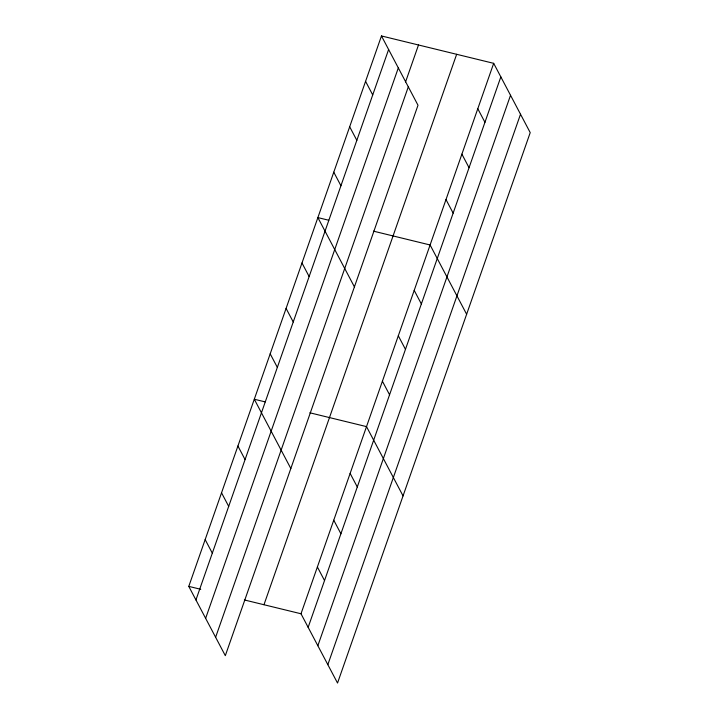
<?xml version="1.0" encoding="UTF-8"?>
<svg xmlns="http://www.w3.org/2000/svg" width="719" height="719" viewBox="0 0 719 719"><rect width="100%" height="100%" fill="white"/><g stroke="black" fill="none" stroke-linecap="round" stroke-linejoin="round"><path stroke-width="1.08" d="M381.465 35.95L418 105.235L225.317 655.665L188.782 586.38L381.465 35.95L493.683 63.335L530.218 132.62L337.535 683.05L301 613.765L493.683 63.335M195.936 599.952L388.62 49.512M205.634 618.34L398.317 67.901M405.561 81.948L418.503 44.982M215.619 637.277L408.302 86.846M263.972 604.733L456.655 54.293M308.154 627.336L500.837 76.897M317.852 645.716L510.535 95.285M327.837 664.662L520.52 114.231M328.772 220.248L317.879 217.596L354.413 286.872M373.449 231.15L430.106 244.981L466.631 314.257M265.185 401.894L254.301 399.234L290.827 468.518M309.862 412.796L366.519 426.619L403.044 495.903M188.782 586.38L200.763 589.31M244.352 599.943L301 613.765M477.793 108.749L484.948 122.311M461.895 154.154L469.049 167.725M445.996 199.567L453.15 213.13M365.576 81.364L372.721 94.926M349.677 126.769L356.831 140.34M414.207 290.386L421.361 303.957M333.778 172.183L340.932 185.745M398.308 335.8L405.462 349.362M382.409 381.214L389.563 394.776M301.989 263.001L309.143 276.572M286.09 308.415L293.244 321.977M350.135 473.408L357.289 486.97M270.191 353.829L277.345 367.391M333.76 520.197L340.914 533.759M317.385 566.985L324.53 580.548M237.917 446.023L245.071 459.585M221.542 492.812L228.696 506.374M205.167 539.601L212.312 553.163"/></g></svg>
